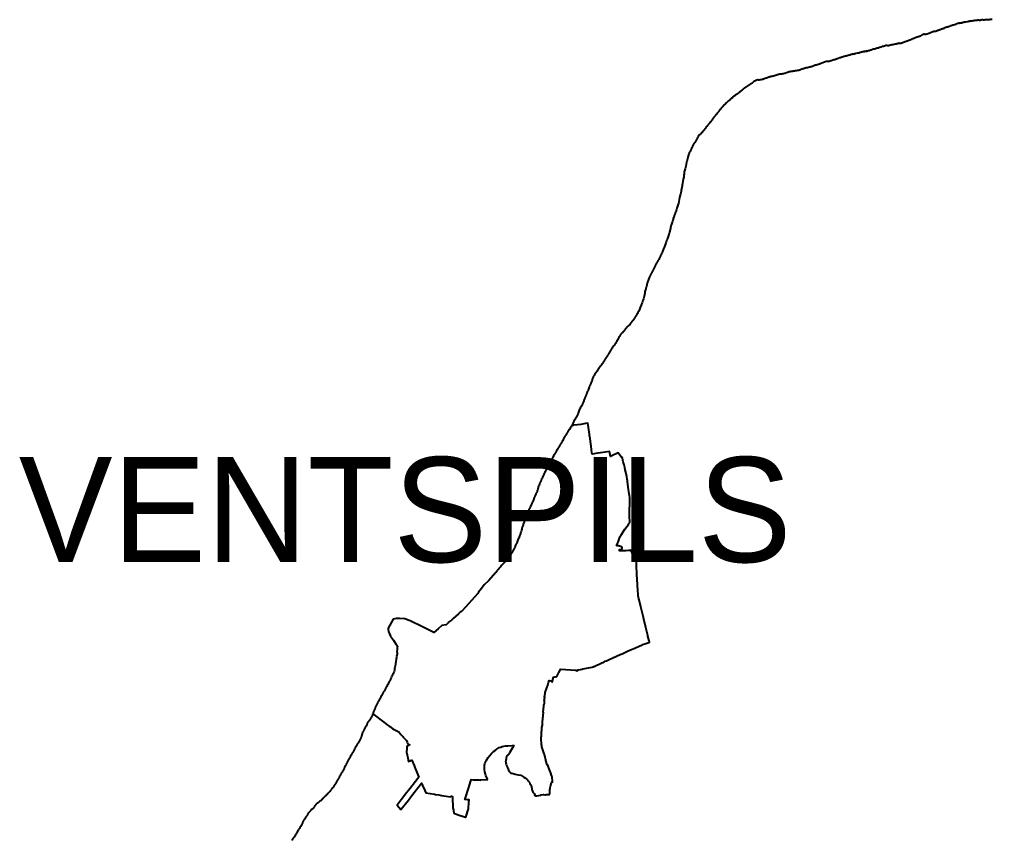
# Model space of a CAD drawing. Extents: x 293476 to 779698, y 145469 to 460400.
# Drawn here: x 338629 to 371947, y 357929 to 386089 of the extents above; entities that cross this region are included whole.
import ezdxf

# ---------------------------------------------------------------- set-up
doc = ezdxf.new("R2010")
doc.units = 0
for name, color, linetype in [('Level 31', 7, 'Continuous'), ('Level 33', 7, 'Continuous'), ('Level 52', 7, 'Continuous')]:
    doc.layers.add(name, color=color, linetype=linetype)

msp = doc.modelspace()

# ---------------------------------------------------------------- linework, layer by layer
at = {"layer": 'Level 31'}
for points in [[(371967, 386089), (371941, 386086), (371918, 386084), (371903, 386083), (371880, 386079), (371854, 386076), (371822, 386074), (371811, 386075), (371804, 386076), (371797, 386075), (371788, 386071), (371777, 386071), (371765, 386072), (371752, 386071), (371722, 386070), (371704, 386068), (371686, 386067), (371667, 386068), (371654, 386070), (371638, 386071), (371626, 386071), (371616, 386071), (371604, 386068), (371590, 386064), (371574, 386059), (371552, 386056), (371537, 386056), (371523, 386058), (371513, 386060), (371504, 386061), (371494, 386064), (371487, 386061), (371477, 386060), (371468, 386059), (371461, 386059), (371456, 386056), (371452, 386054), (371443, 386052), (371432, 386052), (371423, 386053), (371416, 386054), (371411, 386055), (371403, 386054), (371398, 386053), (371390, 386050), (371377, 386047), (371355, 386044), (371344, 386043), (371331, 386042), (371322, 386042), (371315, 386041), (371306, 386038), (371292, 386035), (371278, 386033), (371267, 386032), (371252, 386030), (371238, 386029), (371226, 386030), (371214, 386029), (371198, 386027), (371195, 386027), (371194, 386027), (371186, 386022), (371178, 386018), (371163, 386016), (371153, 386016), (371142, 386017), (371137, 386016), (371129, 386011), (371070, 385999), (371030, 385991), (371021, 385990), (371015, 385990), (371008, 385991), (371003, 385990), (370997, 385986), (370989, 385982), (370983, 385980), (370973, 385979), (370965, 385979), (370956, 385977), (370950, 385973), (370945, 385971), (370934, 385968), (370928, 385967), (370922, 385968), (370919, 385968), (370916, 385965), (370910, 385964), (370903, 385964), (370894, 385960), (370882, 385958), (370875, 385958), (370864, 385956), (370855, 385954), (370848, 385955), (370840, 385957), (370834, 385958), (370824, 385956), (370815, 385954), (370807, 385953), (370800, 385952), (370795, 385951), (370790, 385948), (370783, 385945), (370771, 385943), (370760, 385941), (370754, 385938), (370742, 385931), (370729, 385922), (370724, 385920), (370718, 385916), (370709, 385915), (370702, 385914), (370694, 385912), (370689, 385909), (370676, 385903), (370663, 385899), (370653, 385895), (370643, 385891), (370634, 385889), (370624, 385888), (370613, 385887), (370604, 385884), (370581, 385877), (370570, 385874), (370563, 385871), (370556, 385870), (370550, 385869), (370546, 385867), (370543, 385865), (370541, 385861), (370539, 385859), (370533, 385855), (370523, 385852), (370516, 385850), (370509, 385848), (370501, 385846), (370494, 385843), (370482, 385839), (370465, 385835), (370459, 385834), (370451, 385832), (370444, 385829), (370435, 385826), (370427, 385823), (370417, 385821), (370406, 385820), (370394, 385817), (370387, 385815), (370375, 385812), (370358, 385805), (370347, 385799), (370338, 385795), (370331, 385792), (370325, 385788), (370319, 385783), (370312, 385779), (370303, 385776), (370292, 385773), (370287, 385770), (370278, 385767), (370269, 385765), (370259, 385762), (370246, 385757), (370227, 385752), (370205, 385742), (370196, 385740), (370185, 385735), (370176, 385732), (370169, 385730), (370156, 385726), (370145, 385723), (370139, 385721), (370134, 385718), (370128, 385714), (370118, 385711), (370104, 385704), (370079, 385692), (370055, 385685), (370033, 385680), (370014, 385677), (370001, 385675), (369982, 385674), (369968, 385671), (369949, 385665), (369930, 385660), (369912, 385654), (369889, 385646), (369871, 385639), (369859, 385633), (369844, 385627), (369831, 385619), (369811, 385610), (369794, 385605), (369788, 385603), (369780, 385601), (369774, 385599), (369767, 385597), (369758, 385592), (369747, 385588), (369735, 385583), (369720, 385579), (369703, 385576), (369694, 385575), (369679, 385574), (369667, 385575), (369659, 385576), (369649, 385579), (369639, 385579), (369630, 385579), (369620, 385578), (369611, 385576), (369601, 385573), (369592, 385567), (369577, 385559), (369567, 385554), (369561, 385551), (369555, 385547), (369547, 385540), (369540, 385535), (369525, 385525), (369514, 385518), (369505, 385514), (369483, 385506), (369463, 385498), (369446, 385492), (369424, 385487), (369403, 385483), (369390, 385481), (369383, 385478), (369361, 385469), (369336, 385459), (369306, 385448), (369294, 385443), (369278, 385436), (369271, 385433), (369261, 385426), (369246, 385419), (369231, 385412), (369214, 385404), (369191, 385397), (369178, 385393), (369164, 385388), (369153, 385383), (369140, 385378), (369135, 385376), (369120, 385370), (369104, 385363), (369089, 385356), (369070, 385347), (369043, 385338), (369029, 385334), (369013, 385329), (369003, 385326), (368991, 385321), (368980, 385316), (368967, 385309), (368952, 385304), (368937, 385299), (368919, 385293), (368896, 385287), (368887, 385285), (368878, 385280), (368866, 385275), (368854, 385269), (368845, 385266), (368833, 385264), (368822, 385262), (368813, 385264), (368807, 385266), (368802, 385267), (368797, 385267), (368791, 385265), (368786, 385267), (368779, 385270), (368772, 385271), (368765, 385270), (368759, 385267), (368751, 385264), (368742, 385261), (368727, 385255), (368709, 385250), (368695, 385248), (368681, 385246), (368664, 385241), (368634, 385236), (368623, 385234), (368611, 385231), (368600, 385229), (368594, 385228), (368592, 385227), (368588, 385225), (368580, 385223), (368572, 385221), (368565, 385220), (368558, 385221), (368550, 385222), (368545, 385224), (368541, 385227), (368537, 385225), (368527, 385219), (368515, 385215), (368502, 385211), (368488, 385207), (368471, 385204), (368456, 385200), (368437, 385193), (368413, 385186), (368398, 385186), (368389, 385186), (368382, 385188), (368374, 385190), (368366, 385194), (368361, 385196), (368355, 385197), (368348, 385196), (368336, 385194), (368323, 385190), (368303, 385182), (368295, 385179), (368280, 385175), (368267, 385172), (368248, 385166), (368228, 385163), (368212, 385161), (368200, 385158), (368185, 385154), (368173, 385147), (368159, 385140), (368148, 385137), (368137, 385133), (368127, 385130), (368114, 385125), (368100, 385121), (368084, 385115), (368055, 385107), (368030, 385100), (368005, 385093), (367987, 385089), (367968, 385082), (367949, 385074), (367936, 385071), (367918, 385070), (367914, 385070), (367907, 385071), (367903, 385071), (367899, 385069), (367894, 385066), (367889, 385064), (367874, 385059), (367861, 385054), (367848, 385048), (367837, 385043), (367825, 385037), (367812, 385034), (367799, 385032), (367789, 385031), (367785, 385032), (367781, 385031), (367777, 385028), (367774, 385025), (367769, 385022), (367756, 385017), (367746, 385014), (367734, 385013), (367730, 385013), (367725, 385013), (367717, 385011), (367710, 385007), (367703, 385006), (367693, 385002), (367681, 384999), (367677, 384997), (367672, 384995), (367670, 384994), (367668, 384994), (367666, 384995), (367663, 384997), (367661, 384999), (367659, 385000), (367656, 385000), (367653, 385000), (367649, 384998), (367641, 384993), (367626, 384988), (367616, 384985), (367604, 384984), (367598, 384983), (367591, 384987), (367584, 384988), (367575, 384985), (367564, 384981), (367553, 384979), (367540, 384976), (367527, 384972), (367512, 384967), (367500, 384964), (367489, 384965), (367482, 384964), (367467, 384957), (367455, 384953), (367440, 384950), (367423, 384943), (367403, 384935), (367383, 384931), (367378, 384930), (367374, 384931), (367369, 384937), (367365, 384940), (367361, 384939), (367353, 384935), (367340, 384928), (367330, 384925), (367319, 384926), (367310, 384922), (367296, 384915), (367272, 384909), (367268, 384912), (367252, 384909), (367240, 384903), (367231, 384901), (367220, 384903), (367209, 384901), (367200, 384898), (367189, 384894), (367181, 384894), (367173, 384892), (367166, 384887), (367161, 384884), (367156, 384884), (367151, 384886), (367142, 384888), (367124, 384883), (367107, 384875), (367087, 384868), (367069, 384865), (367034, 384854), (367028, 384852), (367023, 384850), (367017, 384846), (367009, 384843), (366994, 384838), (366985, 384836), (366979, 384835), (366975, 384835), (366971, 384834), (366968, 384831), (366962, 384829), (366955, 384827), (366951, 384827), (366949, 384828), (366947, 384828), (366939, 384826), (366911, 384820), (366877, 384813), (366858, 384808), (366824, 384797), (366808, 384792), (366787, 384782), (366770, 384775), (366756, 384771), (366744, 384768), (366734, 384767), (366721, 384764), (366712, 384760), (366698, 384754), (366683, 384747), (366668, 384741), (366642, 384732), (366629, 384727), (366612, 384723), (366599, 384717), (366570, 384708), (366553, 384704), (366539, 384700), (366521, 384694), (366504, 384687), (366486, 384680), (366465, 384673), (366439, 384664), (366413, 384657), (366403, 384654), (366390, 384650), (366376, 384646), (366362, 384643), (366353, 384643), (366342, 384642), (366332, 384644), (366325, 384645), (366317, 384646), (366308, 384646), (366294, 384646), (366285, 384644), (366271, 384641), (366259, 384637), (366245, 384632), (366230, 384627), (366218, 384622), (366207, 384619), (366198, 384617), (366187, 384613), (366176, 384607), (366167, 384601), (366149, 384593), (366130, 384584), (366112, 384576), (366096, 384570), (366082, 384564), (366073, 384561), (366055, 384557), (366039, 384552), (366023, 384548), (365997, 384538), (365981, 384533), (365968, 384530), (365958, 384526), (365948, 384524), (365934, 384524), (365922, 384521), (365909, 384518), (365892, 384514), (365879, 384509), (365861, 384502), (365845, 384495), (365831, 384489), (365814, 384480), (365804, 384476), (365796, 384473), (365785, 384470), (365773, 384468), (365763, 384465), (365744, 384460), (365736, 384458), (365730, 384455), (365725, 384454), (365716, 384451), (365701, 384447), (365693, 384446), (365684, 384443), (365674, 384440), (365667, 384437), (365660, 384435), (365652, 384433), (365645, 384433), (365638, 384432), (365631, 384431), (365622, 384429), (365614, 384429), (365609, 384429), (365605, 384429), (365602, 384429), (365598, 384427), (365595, 384426), (365593, 384426), (365590, 384426), (365586, 384427), (365584, 384427), (365578, 384425), (365569, 384421), (365557, 384417), (365548, 384414), (365539, 384410), (365530, 384407), (365523, 384404), (365512, 384401), (365503, 384397), (365499, 384395), (365494, 384393), (365484, 384389), (365472, 384386), (365460, 384383), (365452, 384382), (365443, 384382), (365437, 384382), (365432, 384380), (365426, 384377), (365412, 384370), (365395, 384360), (365380, 384353), (365363, 384347), (365341, 384342), (365328, 384341), (365312, 384340), (365299, 384338), (365291, 384336), (365284, 384332), (365277, 384330), (365270, 384328), (365263, 384328), (365257, 384327), (365252, 384327), (365249, 384328), (365240, 384327), (365225, 384324), (365212, 384322), (365195, 384320), (365178, 384317), (365162, 384313), (365149, 384310), (365128, 384304), (365116, 384300), (365108, 384298), (365105, 384298), (365101, 384300), (365099, 384303), (365096, 384304), (365091, 384304), (365085, 384306), (365077, 384307), (365072, 384308), (365066, 384307), (365057, 384300), (365046, 384295), (365035, 384291), (365021, 384289), (365010, 384288), (365004, 384287), (364998, 384285), (364990, 384282), (364970, 384274), (364958, 384270), (364945, 384265), (364929, 384262), (364918, 384258), (364903, 384254), (364894, 384250), (364879, 384242), (364871, 384239), (364866, 384238), (364861, 384237), (364850, 384232), (364841, 384231), (364828, 384227), (364821, 384227), (364816, 384228), (364812, 384228), (364803, 384226), (364792, 384223), (364782, 384220), (364768, 384216), (364763, 384216), (364759, 384216), (364757, 384217), (364753, 384218), (364749, 384219), (364742, 384218), (364737, 384217), (364727, 384215), (364716, 384213), (364702, 384211), (364688, 384210), (364676, 384207), (364663, 384203), (364655, 384202), (364644, 384200), (364635, 384197), (364622, 384191), (364609, 384187), (364597, 384183), (364585, 384179), (364574, 384175), (364557, 384169), (364546, 384166), (364529, 384161), (364516, 384159), (364500, 384154), (364476, 384147), (364465, 384144), (364451, 384141), (364435, 384136), (364423, 384133), (364416, 384132), (364408, 384132), (364402, 384132), (364398, 384133), (364394, 384131), (364387, 384127), (364379, 384124), (364367, 384121), (364345, 384116), (364330, 384112), (364317, 384109), (364305, 384103), (364286, 384097), (364269, 384091), (364259, 384087), (364248, 384085), (364241, 384082), (364231, 384077), (364216, 384071), (364202, 384066), (364184, 384060), (364167, 384054), (364150, 384050), (364131, 384043), (364112, 384038), (364102, 384033), (364091, 384030), (364081, 384028), (364073, 384025), (364062, 384021), (364052, 384019), (364045, 384017), (364039, 384017), (364033, 384016), (364027, 384015), (364020, 384012), (364014, 384012), (364009, 384012), (364005, 384012), (364000, 384012), (363995, 384011), (363989, 384010), (363978, 384008), (363969, 384008), (363962, 384008), (363956, 384009), (363950, 384011), (363945, 384012), (363938, 384013), (363931, 384013), (363925, 384012), (363920, 384012), (363911, 384009), (363904, 384008), (363895, 384005), (363885, 384002), (363877, 383998), (363869, 383995), (363855, 383989), (363844, 383983), (363832, 383976), (363820, 383970), (363813, 383967), (363805, 383964), (363798, 383959), (363791, 383954), (363785, 383950), (363780, 383943), (363771, 383934), (363765, 383927), (363756, 383916), (363747, 383907), (363738, 383900), (363726, 383893), (363714, 383886), (363705, 383881), (363697, 383875), (363690, 383870), (363678, 383863), (363664, 383854), (363650, 383844), (363638, 383837), (363623, 383830), (363613, 383824), (363606, 383821), (363597, 383815), (363589, 383809), (363570, 383794), (363561, 383786), (363555, 383782), (363549, 383777), (363544, 383773), (363536, 383769), (363530, 383766), (363515, 383756), (363506, 383749), (363497, 383742), (363485, 383735), (363477, 383730), (363468, 383723), (363461, 383716), (363454, 383711), (363446, 383705), (363435, 383695), (363424, 383685), (363410, 383676), (363402, 383670), (363394, 383666), (363388, 383662), (363384, 383658), (363373, 383644), (363367, 383638), (363359, 383632), (363351, 383628), (363344, 383627), (363341, 383626), (363338, 383621), (363331, 383615), (363327, 383609), (363314, 383599), (363302, 383590), (363294, 383584), (363286, 383576), (363278, 383569), (363271, 383560), (363264, 383553), (363253, 383543), (363241, 383534), (363227, 383527), (363201, 383517), (363184, 383508), (363163, 383489), (363144, 383468), (363126, 383452), (363108, 383440), (363094, 383430), (363064, 383405), (363043, 383386), (363029, 383376), (363016, 383366), (363006, 383356), (362993, 383339), (362986, 383332), (362976, 383325), (362967, 383321), (362955, 383313), (362943, 383301), (362923, 383285), (362910, 383277), (362897, 383263), (362871, 383240), (362847, 383218), (362831, 383204), (362814, 383183), (362789, 383161), (362772, 383146), (362751, 383124), (362736, 383104), (362708, 383070), (362685, 383045), (362669, 383025), (362648, 382998), (362621, 382965), (362604, 382944), (362594, 382930), (362575, 382904), (362558, 382885), (362545, 382870), (362533, 382852), (362522, 382839), (362514, 382831), (362496, 382812), (362477, 382790), (362462, 382775), (362447, 382759), (362430, 382737), (362415, 382719), (362394, 382689), (362381, 382670), (362371, 382651), (362357, 382633), (362353, 382626), (362345, 382614), (362338, 382603), (362331, 382594), (362324, 382586), (362310, 382570), (362295, 382550), (362283, 382536), (362271, 382523), (362259, 382510), (362247, 382497), (362234, 382481), (362219, 382465), (362208, 382453), (362195, 382437), (362185, 382421), (362174, 382403), (362154, 382373), (362144, 382359), (362137, 382348), (362028, 382216), (362011, 382203), (362003, 382195), (361996, 382188), (361990, 382178), (361975, 382157), (361967, 382146), (361961, 382140), (361954, 382136), (361947, 382134), (361939, 382132), (361926, 382126), (361916, 382118), (361907, 382111), (361901, 382102), (361894, 382090), (361887, 382074), (361877, 382049), (361869, 382034), (361862, 382018), (361856, 382002), (361853, 381992), (361849, 381986), (361842, 381978), (361835, 381966), (361829, 381959), (361822, 381946), (361812, 381922), (361798, 381897), (361792, 381888), (361783, 381875), (361777, 381867), (361772, 381861), (361766, 381853), (361757, 381842), (361750, 381832), (361744, 381823), (361737, 381812), (361730, 381800), (361725, 381791), (361721, 381782), (361714, 381766), (361710, 381760), (361705, 381749), (361700, 381739), (361696, 381729), (361690, 381715), (361684, 381700), (361668, 381666), (361657, 381644), (361650, 381630), (361641, 381612), (361629, 381589), (361614, 381564), (361606, 381551), (361596, 381534), (361588, 381519), (361580, 381497), (361571, 381475), (361564, 381454), (361559, 381430), (361550, 381399), (361542, 381373), (361537, 381348), (361528, 381312), (361514, 381261), (361499, 381216), (361492, 381194), (361478, 381130), (361463, 381054), (361441, 380965), (361433, 380927), (361426, 380893), (361416, 380841), (361409, 380788), (361405, 380755), (361399, 380709), (361395, 380679), (361388, 380642), (361382, 380626), (361379, 380613), (361377, 380595), (361374, 380578), (361371, 380569), (361368, 380558), (361364, 380544), (361361, 380519), (361353, 380476), (361350, 380453), (361347, 380429), (361342, 380398), (361338, 380372), (361334, 380351), (361328, 380327), (361322, 380296), (361316, 380271), (361311, 380248), (361309, 380224), (361303, 380188), (361298, 380139), (361290, 380099), (361280, 380064), (361257, 379979), (361212, 379772), (361205, 379748), (361195, 379719), (361187, 379688), (361175, 379645), (361163, 379611), (361149, 379568), (361141, 379536), (361137, 379521), (361133, 379512), (361131, 379503), (361127, 379495), (361120, 379481), (361108, 379451), (361098, 379424), (361093, 379411), (361081, 379383), (361074, 379365), (361068, 379347), (361060, 379320), (361040, 379262), (361030, 379231), (361020, 379204), (361008, 379164), (360997, 379136), (360987, 379107), (360974, 379066), (360962, 379033), (360956, 379011), (360950, 378991), (360947, 378970), (360941, 378924), (360936, 378889), (360932, 378870), (360925, 378845), (360920, 378826), (360910, 378796), (360903, 378779), (360898, 378766), (360895, 378757), (360893, 378743), (360891, 378728), (360889, 378715), (360876, 378680), (360861, 378639), (360851, 378610), (360838, 378578), (360829, 378556), (360822, 378540), (360816, 378524), (360808, 378503), (360792, 378455), (360780, 378427), (360772, 378397), (360760, 378355), (360749, 378326), (360735, 378297), (360722, 378272), (360717, 378260), (360701, 378218), (360688, 378188), (360681, 378173), (360675, 378152), (360667, 378129), (360660, 378111), (360657, 378099), (360652, 378088), (360643, 378072), (360637, 378062), (360630, 378050), (360623, 378032), (360614, 378011), (360606, 377992), (360600, 377975), (360594, 377959), (360589, 377948), (360581, 377931), (360571, 377914), (360563, 377901), (360555, 377888), (360549, 377877), (360540, 377861), (360526, 377833), (360516, 377818), (360510, 377807), (360499, 377791), (360492, 377781), (360481, 377762), (360475, 377752), (360463, 377735), (360459, 377727), (360454, 377717), (360447, 377700), (360431, 377667), (360420, 377645), (360412, 377626), (360406, 377611), (360398, 377595), (360387, 377571), (360380, 377557), (360374, 377548), (360368, 377537), (360362, 377520), (360354, 377501), (360345, 377487), (360340, 377477), (360332, 377469), (360330, 377466), (360327, 377457), (360321, 377445), (360312, 377428), (360305, 377416), (360299, 377401), (360293, 377389), (360283, 377370), (360274, 377356), (360268, 377348), (360259, 377332), (360253, 377321), (360248, 377310), (360242, 377300), (360236, 377289), (360226, 377263), (360214, 377227), (360205, 377205), (360193, 377172), (360180, 377139), (360173, 377127), (360168, 377113), (360160, 377091), (360153, 377069), (360146, 377043), (360135, 376999), (360127, 376972), (360117, 376929), (360112, 376906), (360102, 376859), (360095, 376835), (360079, 376790), (360067, 376756), (360062, 376733), (360058, 376695), (360052, 376662), (360049, 376637), (360041, 376612), (360037, 376593), (360028, 376555), (360015, 376509), (360004, 376474), (359998, 376457), (359983, 376412), (359968, 376370), (359950, 376325), (359934, 376285), (359908, 376215), (359896, 376178), (359881, 376136), (359871, 376117), (359856, 376088), (359829, 376039), (359809, 376007), (359790, 375973), (359775, 375948), (359763, 375932), (359755, 375919), (359747, 375900), (359739, 375887), (359726, 375868), (359706, 375840), (359697, 375827), (359684, 375808), (359671, 375790), (359667, 375785), (359663, 375777), (359654, 375766), (359647, 375758), (359637, 375751), (359633, 375746), (359626, 375741), (359622, 375735), (359620, 375730), (359621, 375726), (359620, 375720), (359618, 375716), (359613, 375709), (359605, 375701), (359596, 375694), (359585, 375679), (359577, 375667), (359567, 375653), (359559, 375645), (359545, 375628), (359533, 375615), (359521, 375597), (359507, 375583), (359497, 375576), (359488, 375568), (359476, 375559), (359469, 375553), (359460, 375543), (359448, 375532), (359435, 375519), (359419, 375500), (359407, 375484), (359394, 375467), (359384, 375451), (359378, 375440), (359369, 375427), (359358, 375415), (359348, 375406), (359344, 375399), (359337, 375390), (359327, 375378), (359311, 375359), (359299, 375345), (359290, 375336), (359278, 375330), (359262, 375314), (359250, 375302), (359234, 375283), (359225, 375273), (359216, 375260), (359201, 375237), (359191, 375220), (359186, 375213), (359177, 375194), (359164, 375166), (359148, 375134), (359124, 375089), (359108, 375059), (359094, 375032), (359075, 375004), (359055, 374978), (359049, 374969), (359039, 374957), (359033, 374948), (359025, 374933), (359009, 374907), (358989, 374880), (358965, 374849), (358945, 374819), (358924, 374785), (358903, 374755), (358884, 374730), (358876, 374715), (358862, 374693), (358853, 374681), (358847, 374669), (358836, 374651), (358825, 374629), (358818, 374619), (358812, 374604), (358806, 374590), (358789, 374563), (358775, 374536), (358766, 374522), (358759, 374517), (358753, 374514), (358745, 374507), (358735, 374494), (358730, 374486), (358721, 374466), (358713, 374449), (358707, 374439), (358698, 374427), (358688, 374415), (358683, 374407), (358670, 374385), (358659, 374368), (358647, 374348), (358629, 374319), (358620, 374307), (358608, 374294), (358602, 374285), (358595, 374272), (358581, 374249), (358569, 374229), (358560, 374218), (358554, 374211), (358544, 374195), (358512, 374150), (358490, 374116), (358466, 374085), (358453, 374072), (358444, 374061), (358425, 374028), (358395, 373983), (358383, 373964), (358341, 373897), (358328, 373883), (358319, 373870), (358308, 373853), (358296, 373832), (358292, 373828), (358287, 373818), (358280, 373800), (358271, 373776), (358263, 373754), (358257, 373739), (358254, 373731), (358253, 373716), (358248, 373696), (358240, 373681), (358237, 373674), (358234, 373661), (358225, 373634), (358215, 373614), (358207, 373595), (358197, 373577), (358185, 373556), (358179, 373540), (358173, 373527), (358167, 373516), (358160, 373497), (358153, 373477), (358144, 373447), (358128, 373407), (358117, 373380), (358106, 373353), (358099, 373337), (358092, 373318), (358087, 373302), (358080, 373284), (358074, 373270), (358067, 373252), (358061, 373239), (358058, 373226), (358053, 373210), (358045, 373196), (358038, 373182), (358033, 373170), (358028, 373156), (358019, 373134), (358011, 373112), (358004, 373096), (358001, 373081), (357995, 373065), (357986, 373053), (357981, 373046), (357978, 373039), (357973, 373023), (357970, 373011), (357959, 372979), (357952, 372964), (357947, 372954), (357944, 372945), (357944, 372937), (357940, 372926), (357932, 372911), (357925, 372895), (357921, 372883), (357918, 372871), (357914, 372862), (357908, 372851), (357893, 372826), (357871, 372789), (357848, 372753), (357833, 372723), (357817, 372690), (357803, 372653), (357787, 372620), (357778, 372593), (357774, 372579), (357769, 372560), (357765, 372546), (357757, 372530), (357748, 372508), (357739, 372491), (357732, 372479), (357729, 372471), (357723, 372462), (357715, 372452), (357709, 372440), (357705, 372427), (357698, 372422), (357691, 372415), (357686, 372408), (357679, 372394), (357667, 372370), (357654, 372348), (357635, 372314), (357620, 372284), (357604, 372250), (357586, 372212), (357572, 372183), (357561, 372164)], [(357561, 372164), (357555, 372154), (357535, 372122), (357505, 372070), (357490, 372043), (357475, 372026), (357462, 372010), (357453, 371998), (357449, 371987), (357441, 371979), (357434, 371974), (357427, 371963), (357421, 371953), (357419, 371945), (357417, 371938), (357409, 371927), (357392, 371902), (357366, 371860), (357355, 371842), (357340, 371815), (357326, 371794), (357302, 371751), (357280, 371710), (357266, 371682), (357248, 371650), (357228, 371614), (357215, 371591), (357206, 371576), (357194, 371561), (357187, 371545), (357181, 371530), (357175, 371520), (357167, 371511), (357156, 371498), (357145, 371483), (357135, 371464), (357125, 371446), (357112, 371423), (357102, 371408), (357093, 371395), (357081, 371370), (357060, 371332), (357041, 371297), (357026, 371269), (357013, 371245), (356998, 371223), (356981, 371201), (356966, 371182), (356952, 371162), (356933, 371126), (356905, 371069), (356891, 371041), (356882, 371021), (356870, 370998), (356861, 370982), (356851, 370969), (356844, 370958), (356839, 370946), (356835, 370931), (356831, 370924), (356826, 370918), (356817, 370909), (356811, 370902), (356801, 370888), (356789, 370869), (356783, 370859), (356776, 370844), (356772, 370829), (356762, 370810), (356755, 370793), (356748, 370774), (356742, 370760), (356730, 370740), (356717, 370723), (356706, 370703), (356693, 370674), (356688, 370661), (356680, 370647), (356666, 370629), (356655, 370611), (356645, 370593), (356634, 370568), (356625, 370539), (356616, 370517), (356605, 370495), (356597, 370483), (356589, 370465), (356578, 370439), (356571, 370422), (356558, 370393), (356551, 370379), (356540, 370361), (356535, 370350), (356527, 370332), (356522, 370316), (356516, 370302), (356512, 370290), (356510, 370280), (356508, 370272), (356503, 370260), (356498, 370248), (356488, 370233), (356483, 370227), (356477, 370217), (356472, 370206), (356469, 370194), (356464, 370186), (356459, 370173), (356453, 370151), (356445, 370126), (356437, 370108), (356427, 370089), (356421, 370079), (356417, 370066), (356413, 370058), (356411, 370051), (356411, 370044), (356410, 370036), (356406, 370021), (356400, 369999), (356393, 369977), (356392, 369972), (356392, 369964), (356390, 369956), (356384, 369944), (356376, 369929), (356372, 369917), (356368, 369902), (356358, 369877), (356353, 369867), (356345, 369851), (356333, 369828), (356324, 369804), (356318, 369790), (356308, 369771), (356302, 369755), (356297, 369746), (356292, 369738), (356288, 369728), (356286, 369718), (356281, 369700), (356276, 369689), (356271, 369674), (356264, 369660), (356257, 369640), (356244, 369614), (356233, 369586), (356220, 369560), (356213, 369544), (356206, 369524), (356200, 369506), (356190, 369484), (356180, 369465), (356173, 369447), (356162, 369419), (356146, 369382), (356122, 369337), (356112, 369321), (356103, 369305), (356093, 369286), (356083, 369265), (356075, 369248), (356064, 369222), (356057, 369206), (356048, 369186), (356038, 369167), (356033, 369155), (356030, 369148), (356027, 369132), (356023, 369122), (356021, 369112), (356017, 369104), (356014, 369094), (356009, 369076), (356001, 369055), (355996, 369042), (355987, 369021), (355978, 369003), (355970, 368980), (355967, 368972), (355964, 368958), (355959, 368947), (355954, 368933), (355949, 368914), (355939, 368890), (355936, 368882), (355930, 368870), (355923, 368847), (355913, 368822), (355907, 368810), (355900, 368798), (355894, 368788), (355893, 368780), (355894, 368764), (355890, 368749), (355879, 368720), (355871, 368702), (355867, 368687), (355863, 368674), (355853, 368632), (355845, 368607), (355835, 368578), (355822, 368533), (355814, 368509), (355804, 368481), (355797, 368458), (355790, 368430), (355781, 368402), (355776, 368388), (355772, 368374), (355762, 368350), (355752, 368328), (355741, 368300), (355725, 368261), (355701, 368205), (355692, 368178), (355686, 368160), (355674, 368139), (355663, 368118), (355655, 368103), (355647, 368082), (355640, 368067), (355639, 368062), (355635, 368054), (355624, 368034), (355616, 368014), (355607, 367993), (355600, 367977), (355595, 367964), (355588, 367946), (355575, 367921), (355570, 367910), (355565, 367900), (355555, 367884), (355546, 367868), (355542, 367862), (355531, 367842), (355521, 367825), (355516, 367816), (355506, 367801), (355494, 367787), (355487, 367777), (355477, 367762), (355469, 367749), (355459, 367733), (355448, 367711), (355423, 367675), (355399, 367643), (355381, 367620), (355354, 367585), (355330, 367555), (355313, 367532), (355301, 367518), (355286, 367500), (355274, 367490), (355259, 367477), (355252, 367470), (355242, 367459), (355236, 367451), (355227, 367438), (355216, 367425), (355201, 367404), (355187, 367392), (355168, 367374), (355156, 367367), (355146, 367361), (355138, 367357), (355135, 367354), (355133, 367350), (355131, 367344), (355127, 367334), (355115, 367318), (355100, 367301), (355085, 367284), (355063, 367263), (355045, 367241), (355032, 367222), (355006, 367193), (354990, 367171), (354971, 367146), (354958, 367124), (354955, 367119), (354705, 366838), (354552, 366701), (354468, 366576), (354359, 366449), (354335, 366402), (353916, 365932), (353790, 365798), (353779, 365780), (353739, 365758), (353675, 365709), (353491, 365541), (353442, 365491), (353338, 365415), (353321, 365392), (353257, 365324), (353102, 365307), (352981, 365188), (352835, 365068), (352446, 365256), (352022, 365461), (351987, 365478), (351840, 365528), (351654, 365546), (351583, 365547), (351540, 365542), (351497, 365538), (351435, 365522), (351263, 365216), (351262, 365210), (351263, 365204), (351265, 365200), (351269, 365166), (351283, 365097), (351307, 365024), (351351, 364935), (351444, 364796), (351538, 364656), (351562, 364626), (351566, 364626), (351588, 364591), (351581, 364579), (351578, 364561), (351575, 364530), (351573, 364507), (351574, 364502), (351576, 364494), (351576, 364482), (351569, 364416), (351566, 364404), (351565, 364400), (351570, 364394), (351576, 364381), (351577, 364369), (351576, 364346), (351570, 364326), (351562, 364282), (351557, 364254), (351558, 364242), (351556, 364229), (351548, 364194), (351542, 364171), (351537, 364148), (351536, 364145), (351537, 364143), (351541, 364142), (351543, 364141), (351544, 364139), (351533, 364075), (351523, 363993), (351506, 363909), (351495, 363864), (351489, 363833), (351485, 363794), (351481, 363771), (351468, 363731), (351447, 363676), (351434, 363650), (351414, 363611), (351391, 363569), (351383, 363550), (351368, 363512), (351359, 363490), (351351, 363473), (351342, 363440), (351338, 363424), (351326, 363406), (351306, 363380), (351293, 363363), (351280, 363329), (351255, 363281), (351235, 363248), (351216, 363215), (351201, 363187), (351195, 363174), (351188, 363164), (351184, 363157), (351181, 363152), (351179, 363145), (351175, 363135), (351166, 363117), (351157, 363098), (351148, 363083), (351140, 363069), (351128, 363055), (351120, 363046), (351112, 363035), (351106, 363025), (351100, 363017), (351095, 363006), (351081, 362983), (351069, 362962), (351057, 362942), (351047, 362923), (351033, 362893), (351013, 362855), (351001, 362835), (350990, 362815), (350984, 362802), (350969, 362773), (350953, 362739), (350941, 362719), (350933, 362711), (350931, 362709), (350930, 362707), (350929, 362702), (350925, 362697), (350921, 362689), (350910, 362671), (350906, 362661), (350904, 362649), (350902, 362643), (350897, 362632), (350890, 362620), (350882, 362605), (350879, 362599), (350876, 362591), (350869, 362581), (350863, 362569), (350858, 362558), (350853, 362550), (350848, 362540), (350842, 362526), (350833, 362510), (350828, 362499), (350824, 362489), (350818, 362475), (350811, 362453), (350805, 362439), (350796, 362418), (350785, 362400), (350775, 362378), (350769, 362363), (350763, 362346), (350756, 362324), (350753, 362309), (350747, 362292), (350741, 362277)], [(350741, 362277), (350741, 362274), (350734, 362260), (350726, 362242), (350718, 362217), (350711, 362203), (350704, 362190), (350693, 362170), (350682, 362150), (350669, 362130), (350654, 362104), (350644, 362087), (350638, 362074), (350629, 362062), (350623, 362052), (350617, 362045), (350608, 362035), (350601, 362029), (350591, 362016), (350579, 362001), (350570, 361991), (350562, 361977), (350556, 361968), (350549, 361952), (350543, 361935), (350539, 361918), (350534, 361900), (350528, 361885), (350522, 361876), (350509, 361854), (350477, 361805), (350463, 361779), (350451, 361761), (350445, 361752), (350442, 361748), (350439, 361740), (350436, 361725), (350432, 361714), (350430, 361705), (350424, 361692), (350419, 361683), (350409, 361670), (350400, 361662), (350394, 361653), (350390, 361645), (350386, 361635), (350383, 361623), (350378, 361603), (350373, 361584), (350367, 361568), (350365, 361557), (350361, 361540), (350357, 361522), (350352, 361509), (350349, 361502), (350345, 361492), (350340, 361479), (350337, 361470), (350334, 361460), (350332, 361450), (350329, 361441), (350322, 361429), (350315, 361417), (350308, 361404), (350302, 361393), (350298, 361386), (350298, 361380), (350292, 361365), (350288, 361353), (350283, 361344), (350278, 361338), (350274, 361333), (350268, 361321), (350261, 361310), (350253, 361297), (350244, 361284), (350239, 361275), (350236, 361271), (350234, 361265), (350230, 361257), (350220, 361246), (350208, 361234), (350201, 361223), (350196, 361217), (350191, 361209), (350188, 361203), (350186, 361196), (350184, 361188), (350176, 361174), (350171, 361167), (350170, 361160), (350162, 361144), (350140, 361112), (350133, 361101), (350124, 361087), (350118, 361076), (350112, 361063), (350108, 361051), (350101, 361035), (350093, 361016), (350080, 360991), (350072, 360975), (350063, 360961), (350050, 360946), (350039, 360935), (350033, 360929), (350030, 360923), (350026, 360914), (350020, 360903), (350013, 360890), (350005, 360877), (349994, 360861), (349986, 360849), (349981, 360844), (349980, 360837), (349978, 360831), (349974, 360820), (349965, 360801), (349955, 360783), (349945, 360766), (349933, 360747), (349913, 360718), (349904, 360704), (349894, 360686), (349882, 360662), (349874, 360643), (349858, 360614), (349847, 360596), (349841, 360583), (349833, 360568), (349825, 360551), (349816, 360531), (349810, 360522), (349804, 360509), (349800, 360501), (349790, 360478), (349775, 360449), (349767, 360435), (349759, 360417), (349752, 360397), (349745, 360381), (349733, 360358), (349727, 360348), (349720, 360335), (349707, 360314), (349699, 360298), (349686, 360277), (349676, 360263), (349668, 360251), (349661, 360238), (349655, 360226), (349646, 360205), (349636, 360188), (349626, 360174), (349616, 360156), (349604, 360135), (349596, 360119), (349589, 360105), (349583, 360091), (349579, 360081), (349574, 360072), (349564, 360057), (349559, 360048), (349550, 360035), (349544, 360024), (349537, 360014), (349530, 360002), (349524, 359992), (349517, 359978), (349508, 359964), (349498, 359946), (349483, 359924), (349470, 359899), (349460, 359879), (349450, 359864), (349442, 359852), (349440, 359845), (349434, 359836), (349426, 359824), (349420, 359814), (349413, 359801), (349409, 359792), (349397, 359777), (349387, 359762), (349379, 359751), (349365, 359738), (349356, 359728), (349349, 359721), (349339, 359712), (349331, 359701), (349325, 359694), (349318, 359682), (349308, 359667), (349300, 359658), (349292, 359648), (349284, 359637), (349269, 359617), (349259, 359605), (349246, 359591), (349233, 359574), (349203, 359544), (349171, 359509), (349151, 359489), (349135, 359470), (349122, 359457), (349101, 359440), (349071, 359412), (349062, 359404), (349053, 359395), (349041, 359383), (349031, 359372), (349023, 359365), (349014, 359359), (349010, 359356), (349000, 359343), (348988, 359329), (348973, 359314), (348955, 359296), (348929, 359275), (348906, 359257), (348881, 359237), (348866, 359226), (348845, 359213), (348838, 359210), (348833, 359208), (348830, 359203), (348827, 359197), (348815, 359184), (348802, 359172), (348792, 359161), (348782, 359152), (348777, 359145), (348769, 359139), (348761, 359132), (348755, 359125), (348751, 359118), (348746, 359110), (348741, 359101), (348737, 359094), (348733, 359088), (348725, 359079), (348717, 359067), (348709, 359054), (348702, 359043), (348683, 359020), (348667, 359006), (348650, 358991), (348633, 358980), (348621, 358971), (348610, 358963), (348602, 358954), (348588, 358938), (348567, 358915), (348552, 358897), (348540, 358884), (348526, 358867), (348513, 358847), (348498, 358821), (348493, 358810), (348487, 358800), (348474, 358781), (348464, 358767), (348456, 358753), (348447, 358741), (348434, 358722), (348429, 358715), (348423, 358705), (348418, 358693), (348408, 358674), (348402, 358664), (348389, 358649), (348383, 358640), (348377, 358629), (348365, 358612), (348359, 358603), (348355, 358598), (348350, 358582), (348344, 358571), (348338, 358558), (348333, 358547), (348328, 358534), (348321, 358515), (348315, 358498), (348313, 358487), (348308, 358478), (348300, 358465), (348292, 358450), (348286, 358440), (348275, 358423), (348268, 358412), (348257, 358403), (348252, 358397), (348243, 358385), (348240, 358380), (348237, 358370), (348235, 358363), (348229, 358348), (348215, 358328), (348199, 358306), (348185, 358285), (348176, 358273), (348168, 358261), (348162, 358246), (348147, 358222), (348136, 358203), (348122, 358181), (348111, 358159), (348100, 358143), (348093, 358134), (348088, 358125), (348078, 358108), (348071, 358096), (348065, 358085), (348057, 358072), (348040, 358048), (348028, 358034), (348020, 358026), (348012, 358015), (348008, 358008), (348004, 357999), (347996, 357987), (347990, 357977), (347978, 357959), (347965, 357940), (347956, 357927)]]:
    msp.add_lwpolyline(points, dxfattribs=at)
at = {"layer": 'Level 33'}
for points in [[(354677, 360021), (354635, 360105), (354610, 360165), (354597, 360205), (354580, 360283), (354571, 360349), (354567, 360388), (354567, 360456), (354572, 360516), (354585, 360571), (354616, 360640), (354642, 360689), (354694, 360774), (354731, 360822), (354807, 360913), (354875, 360978), (354930, 361023), (355000, 361073), (355074, 361115), (355127, 361136), (355175, 361150), (355234, 361162), (355302, 361172), (355367, 361178), (355515, 361189), (355571, 361192), (355541, 361126), (355533, 361113), (355496, 361049), (355465, 360999), (355429, 360942), (355398, 360897), (355368, 360864), (355355, 360849), (355344, 360834), (355325, 360797), (355316, 360759), (355307, 360720), (355301, 360702), (355298, 360687), (355294, 360665), (355292, 360650), (355294, 360608), (355299, 360585), (355309, 360551), (355326, 360507), (355338, 360481), (355350, 360457), (355361, 360432), (355375, 360395), (355394, 360348), (355411, 360312), (355425, 360289), (355438, 360272), (355458, 360253), (355480, 360241), (355510, 360235), (355552, 360229), (355622, 360209), (355717, 360188), (355809, 360173), (355847, 360145), (355881, 360130), (355918, 360108), (355969, 360073), (356011, 360041), (356038, 360015), (356068, 359983), (356088, 359956), (356107, 359928), (356127, 359890), (356145, 359852), (356174, 359785), (356195, 359684), (356215, 359620), (356222, 359589), (356242, 359567), (356271, 359543), (356291, 359533), (356281, 359499), (356281, 359486), (356300, 359473), (356323, 359458), (356367, 359462), (356433, 359477), (356484, 359490), (356510, 359496), (356594, 359512), (356638, 359494), (356664, 359497), (356684, 359513), (356734, 359510), (356776, 359505), (356799, 359507), (356802, 359519), (356811, 359573), (356805, 359627), (356804, 359634), (356802, 359647), (356803, 359654), (356807, 359671), (356819, 359722), (356836, 359790), (356840, 359804), (356844, 359826), (356845, 359827), (356866, 359931), (356877, 359931), (356903, 359936), (356904, 359950), (356900, 359999), (356893, 360068), (356886, 360117), (356878, 360137), (356855, 360199), (356846, 360220), (356852, 360222), (356791, 360357), (356736, 360514), (356715, 360524), (356714, 360528), (356669, 360676), (356668, 360679), (356667, 360685), (356623, 360875), (356615, 360898), (356538, 361138), (356532, 361163), (356529, 361190), (356526, 361224), (356523, 361257), (356523, 361264), (356516, 361381), (356516, 361390), (356516, 361398), (356515, 361429), (356515, 361446), (356515, 361453), (356516, 361471), (356518, 361501), (356521, 361514), (356523, 361563), (356519, 361563), (356525, 361625), (356526, 361666), (356528, 361689), (356531, 361725), (356538, 361801), (356554, 361887), (356559, 361931), (356559, 361979), (356571, 362125), (356573, 362155), (356575, 362169), (356579, 362216), (356588, 362320), (356582, 362320), (356584, 362344), (356590, 362421), (356593, 362465), (356597, 362518), (356600, 362551), (356600, 362557), (356604, 362599), (356614, 362597), (356622, 362638), (356628, 362729), (356628, 362732), (356622, 362731), (356622, 362733), (356618, 362732), (356623, 362790), (356627, 362790), (356631, 362835), (356625, 362835), (356629, 362880), (356629, 362885), (356635, 362884), (356635, 362889), (356637, 362910), (356642, 362971), (356648, 363006), (356702, 363166), (356736, 363261), (356765, 363349), (356789, 363422), (356825, 363407), (356885, 363363), (356933, 363533), (356974, 363542), (356996, 363547), (357048, 363560), (357066, 363596), (357071, 363596), (357119, 363695), (357156, 363772), (357172, 363808), (357357, 363794), (357697, 363769), (357700, 363765), (357713, 363761), (357749, 363745), (357749, 363746), (357752, 363750), (357765, 363788), (357796, 363779), (357921, 363802), (357943, 363818), (358260, 363878), (358307, 363894), (358309, 363889), (358373, 363917), (358371, 363923), (358547, 364003), (358673, 364061), (358707, 364076), (358747, 364093), (358790, 364111), (358842, 364135), (359222, 364307), (359288, 364338), (359496, 364432), (359749, 364544), (359967, 364642), (359970, 364643), (359988, 364650), (360065, 364675), (360205, 364719), (360219, 364737), (360209, 364780), (360169, 364943), (360165, 364963), (360098, 365240), (360031, 365517), (360015, 365583), (359929, 365939), (359872, 366181), (359850, 366264), (359838, 366324), (359831, 366374), (359823, 366497), (359810, 366709), (359791, 367058), (359773, 367376), (359762, 367590), (359762, 367594), (359756, 367712), (359665, 367699), (359643, 367760), (359600, 367890), (359567, 367876), (359503, 367874), (359412, 367867), (359198, 367861), (359198, 367867), (359198, 367906), (359219, 367908), (359236, 367909), (359275, 367912), (359282, 367969), (359285, 367992), (359251, 368008), (359230, 368016), (359192, 368030), (359173, 368035), (359132, 368041), (359120, 368036), (359113, 368036), (359097, 368047), (359149, 368160), (359175, 368235), (359210, 368337), (359218, 368361), (359237, 368389), (359378, 368606), (359455, 368715), (359498, 368773), (359511, 368790), (359526, 368811), (359544, 368834), (359555, 368850), (359551, 368900), (359542, 368999), (359540, 369193), (359547, 369550), (359546, 369628), (359546, 369662), (359544, 369692), (359537, 369765), (359530, 369822), (359495, 370052), (359467, 370241), (359466, 370258), (359465, 370264), (359458, 370319), (359455, 370334), (359446, 370399), (359436, 370459), (359426, 370519), (359394, 370647), (359375, 370725), (359352, 370812), (359344, 370845), (359325, 370919), (359312, 370971), (359308, 370988), (359285, 371077), (359275, 371056), (359144, 371230), (358938, 371123), (358888, 371099), (358858, 371268), (358703, 371244), (358544, 371221), (358468, 371211), (358456, 371209), (358256, 371178), (358251, 371225), (358221, 371451), (358173, 371789), (358169, 371823), (358163, 371861), (358112, 372241), (358027, 372228), (357866, 372203), (357758, 372187), (357623, 372170), (357592, 372164), (357590, 372163), (357582, 372162), (357561, 372164)], [(350741, 362277), (350749, 362272), (350757, 362265), (350766, 362258), (350774, 362252), (350783, 362246), (350834, 362207), (351028, 362058), (351119, 361988), (351230, 361903), (351231, 361902), (351299, 361850), (351319, 361835), (351423, 361757), (351495, 361723), (351636, 361656), (351704, 361562), (351741, 361525), (351771, 361494), (351780, 361474), (351900, 361357), (351919, 361301), (351933, 361256), (352004, 361217), (351927, 361169), (351906, 361155), (351910, 361084), (351896, 360959), (351910, 360907), (351918, 360876), (351923, 360854), (351931, 360815), (351941, 360764), (351963, 360642), (352006, 360661), (352034, 360676), (352055, 360667), (352079, 360688), (352154, 360506), (352168, 360471), (352205, 360382), (352239, 360298), (352260, 360246), (352287, 360182), (352288, 360179), (352315, 360103), (352198, 359956), (352004, 359703), (351900, 359569), (351709, 359322), (351575, 359148), (351696, 358993), (351959, 359319), (352046, 359432), (352156, 359575), (352406, 359901), (352416, 359879), (352417, 359876), (352440, 359823), (352518, 359644), (352552, 359565), (352850, 359521), (352888, 359514), (353000, 359493), (353096, 359479), (353251, 359453), (353402, 359428), (353434, 359448), (353470, 359442), (353473, 359336), (353476, 359271), (353480, 359186), (353480, 359174), (353487, 359064), (353496, 359008), (353501, 358971), (353505, 358950), (353520, 358896), (353535, 358852), (353615, 358829), (353626, 358826), (353663, 358812), (353921, 358731), (353924, 358730), (353924, 358730), (354023, 359022), (354023, 359028), (354024, 359035), (354032, 359221), (354042, 359323), (354032, 359322), (353988, 359321), (353895, 359335), (353893, 359335), (353903, 359365), (354015, 359711), (354039, 359781), (354044, 359799), (354110, 360008), (354116, 360025), (354182, 360015), (354350, 360007), (354367, 360004), (354371, 360009), (354395, 360006), (354413, 360004), (354434, 360008), (354677, 360021)]]:
    msp.add_lwpolyline(points, dxfattribs=at)

# ---------------------------------------------------------------- texts
at = {"layer": 'Level 52'}
msp.add_text('VENTSPILS', height=3600, dxfattribs=at).set_placement((338608, 367479))

doc.saveas('drawing.dxf')
